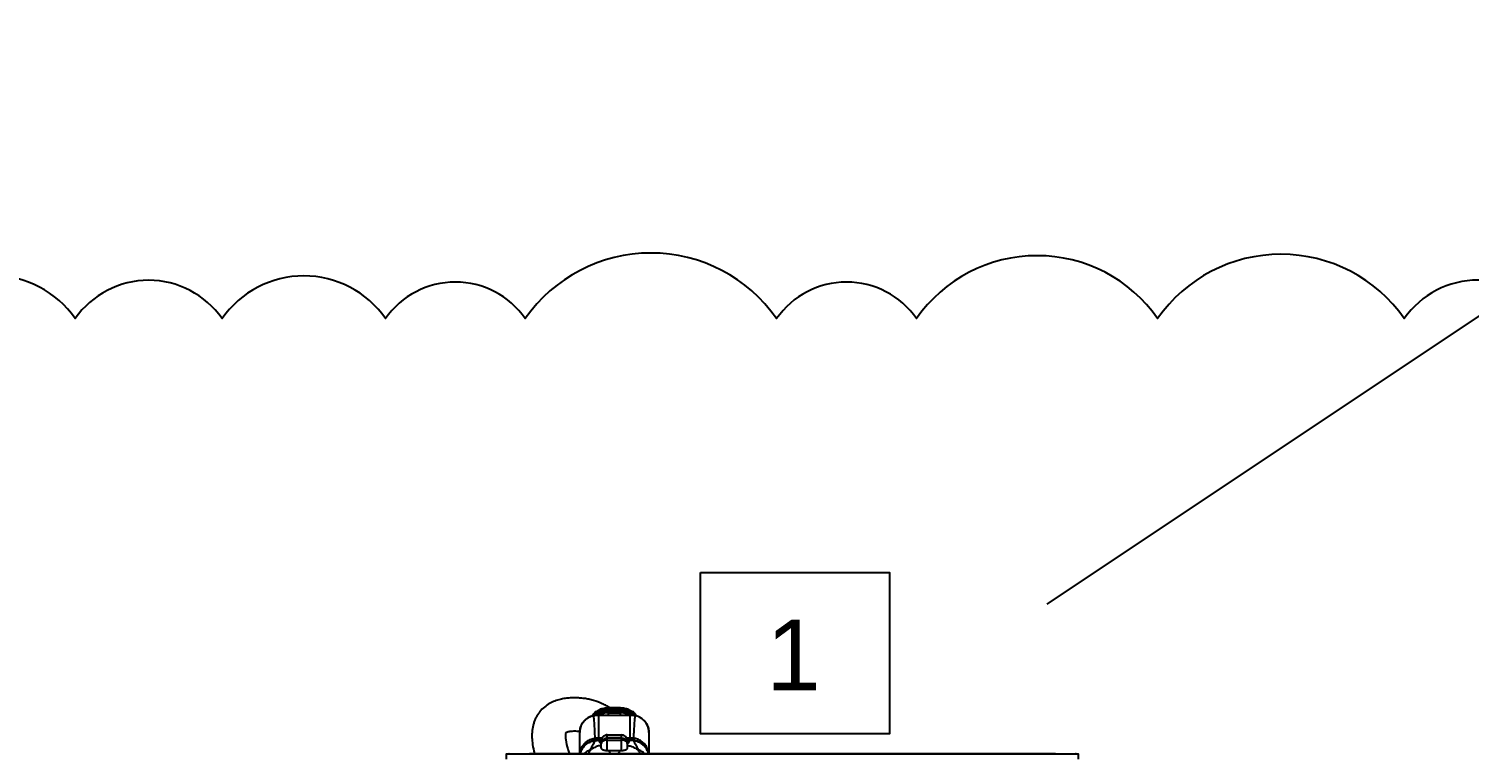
# Model space of a CAD drawing. Header units: inches. Extents: x 0.9 to 36.3, y 0.7 to 23.3.
# Drawn here: x 2.736 to 4.231, y 11.642 to 12.394 of the extents above; entities that cross this region are included whole.
import ezdxf

# ---------------------------------------------------------------- set-up
doc = ezdxf.new("R2010")
doc.units = ezdxf.units.IN
doc.linetypes.add('DASHDOT', pattern=[25.399999999999995, 12.7, -6.349999999999998, 0, -6.349999999999998])
doc.layers.add('Clouds', color=250, linetype='Continuous')
doc.layers.add('EV charger', color=7, linetype='Continuous', true_color=0x91d48c)
doc.styles.get("Standard").update_dxf_attribs({"font": 'arial.ttf'})

msp = doc.modelspace()

# ---------------------------------------------------------------- linework, layer by layer
at = {"layer": 'Clouds', "linetype": 'Continuous'}
msp.add_lwpolyline([(6.537468525411182, 12.09328089065047, 0.52056705), (6.273340998732917, 12.09328089065047, 0.52056705), (6.063532349787332, 12.09328089065047, 0.52056705), (5.828934532878042, 12.09328089065047, 0.52056705), (5.629823638787442, 12.09328089065047, 0.52056705), (5.447461302697269, 12.09328089065047, 0.52056705), (5.292166849945009, 12.09328089065047, 0.52056705), (5.149588442807746, 12.09328089065047, 0.52056705), (4.976243308984082, 12.09328089065047, 0.52056705), (4.738984278048487, 12.09328089065047, 0.52056705), (4.564247500192716, 12.09328089065047, 0.52056705), (4.31647382545899, 12.09328089065047, 0.52056705), (4.163547609042068, 12.09328089065047, 0.52056705), (3.907525798480628, 12.09328089065047, 0.52056705), (3.65716008500874, 12.09328089065047, 0.52056705), (3.511969293460333, 12.09328089065047, 0.52056705), (3.251031968305959, 12.09328089065047, 0.52056705), (3.106044633487393, 12.09328089065047, 0.52056705), (2.936300683781895, 12.09328089065047, 0.52056705), (2.783883109189571, 12.09328089065047, 0.52056705), (2.613398576987457, 12.09328089065047, 0.52056705)], format="xyb", dxfattribs=at)
at = {"layer": 'EV charger', "linetype": 'DASHDOT', "ltscale": 6}
msp.add_line((4.687264390738164, 12.39369214962835), (3.792385080786062, 11.79698717202371), dxfattribs=at)
at = {"layer": 'EV charger', "linetype": 'ByBlock', "ltscale": 0.001}
msp.add_lwpolyline([(3.433152705701332, 11.82980996098721), (3.629152705701337, 11.82980996098721), (3.629152705701337, 11.66254762409159), (3.433152705701332, 11.66254762409159)], close=True, dxfattribs=at)
at = {"layer": 'EV charger'}
for points in [[(3.32213356223483, 11.68154319678949), (3.321633686528127, 11.68143926995242), (3.320188505120835, 11.68105410737661), (3.318781422265843, 11.68055117300627), (3.317421574421335, 11.67993419243562), (3.316118239923363, 11.67920717223855), (3.314880522163239, 11.67837554587143), (3.313716954071972, 11.67744524967915), (3.312635729714467, 11.67642250113899), (3.311644192704028, 11.67531492572661), (3.31074908576453, 11.67413012299068), (3.309956544297638, 11.67287631335616), (3.309271829722466, 11.67156302165927), (3.308699742564319, 11.67019967716658), (3.308243647708503, 11.66879532379483), (3.30790613732261, 11.66735906522594), (3.307689617734353, 11.66590043609299), (3.30759496886213, 11.6644305263606), (3.30759034605148, 11.66402914588915)], [(3.32213351976801, 11.68154341655931), (3.322127048931425, 11.68152048021207)], [(3.327316413394026, 11.68204017817818), (3.326676208688371, 11.68203269045302), (3.325872441980061, 11.68200199191729), (3.325070073120985, 11.68194758348844), (3.324269821200728, 11.68186954028221), (3.323472239972338, 11.68176797585039), (3.322677946343544, 11.68164299649139), (3.322133522356285, 11.68154341706125)], [(3.327316417490811, 11.68201790227969), (3.327316413296194, 11.68204023247712), (3.35968791638259, 11.68204023247712)], [(3.330681953569756, 11.65815034959941), (3.327316475380459, 11.65815035478658), (3.327316475380816, 11.68201790227969), (3.359687905088378, 11.6820179023822), (3.359687905088199, 11.65815030489231), (3.35632243143414, 11.65815031007965)], [(3.337328598921339, 11.68204023247712), (3.337328599263218, 11.68433732975223), (3.349675781089801, 11.68433732975223), (3.349675781545879, 11.68204023247712)], [(3.338661982949771, 11.68977715193393), (3.338172401594746, 11.69008087883288), (3.33769843149208, 11.69036918667405)], [(3.359687917055555, 11.68204023247712), (3.359687916702888, 11.6820179023563)], [(3.364875761165547, 11.68154244538117), (3.364244055531282, 11.68165712048625), (3.363448718952752, 11.68177982554172), (3.362650151906604, 11.68187897461511), (3.361849082683096, 11.68195448956825), (3.361046149717328, 11.68200634212562), (3.360242065635029, 11.68203450194222), (3.359687917100877, 11.68204012303291)], [(3.379414034400273, 11.66402912413824), (3.379407163334122, 11.66451922503008), (3.37930514646265, 11.66598889249055), (3.379081270663557, 11.6674465341352), (3.378736517106783, 11.66888114409767), (3.378273360811855, 11.67028322680606), (3.377694428906607, 11.67164366016592), (3.377003204457783, 11.67295341357419), (3.376204523217097, 11.67420308909766), (3.375303678694539, 11.67538321532755), (3.374306888707461, 11.67648565222723), (3.373220911059958, 11.67750281483926), (3.372053141991939, 11.6784271458214), (3.370811834265441, 11.67925249028491), (3.369505513563325, 11.67997294251024), (3.368143277701288, 11.6805831841274), (3.366734395346574, 11.68107925311062), (3.365288025161649, 11.68145745195956), (3.364875722230989, 11.68154222804281), (3.364882200398625, 11.68151928920657)], [(3.30759022532529, 11.64233563968924), (3.30759022532529, 11.66402908461327)], [(3.379414155146065, 11.66402906341394), (3.379414155146065, 11.64233563968924)], [(3.323602052683787, 11.65549308424407), (3.323609768326115, 11.6555231433349), (3.323617002513206, 11.65555309139982), (3.323623755156214, 11.65558293097458), (3.323630026231226, 11.65561266451871), (3.323635815780501, 11.65564229441616), (3.323641123912303, 11.65567182297505)], [(3.323638661337974, 11.65567155683513), (3.323638544576027, 11.65578939667225)], [(3.327349325957863, 11.65573612059458), (3.327343002889659, 11.65575987774891), (3.327337019010195, 11.65578366244575), (3.327331374319832, 11.65580747468349), (3.327326068818387, 11.6558313144605), (3.327321102505863, 11.65585518177481), (3.327316475382256, 11.65587907662497), (3.327314335982703, 11.65815035426773)], [(3.330014094524494, 11.65598091164076), (3.327316475382256, 11.65598091164076)], [(3.327349254742155, 11.65573612058757), (3.330014094537263, 11.65573612049531)], [(3.330014094524494, 11.64826304076565), (3.330014094524494, 11.65536869854904)], [(3.336218618551639, 11.66157325029368), (3.350785761919718, 11.66157325029368), (3.350785761919718, 11.64498045581171), (3.336218618551639, 11.64498045581171), (3.336218618551639, 11.66157324982484)], [(3.336218618551639, 11.65828481954943), (3.350785761919718, 11.65828481954943)], [(3.336218618551639, 11.65611199545093), (3.350785761919718, 11.65611199545093)], [(3.359655054244452, 11.65573611947345), (3.359661378605712, 11.65575987598035), (3.359667363278815, 11.65578366036337), (3.35967300826358, 11.65580747262107), (3.359678313560365, 11.65583131275183), (3.359683279168812, 11.65585518075367), (3.359687905089096, 11.65587907662497), (3.359690792142069, 11.65589600635092), (3.359690792142069, 11.65591295318858), (3.359687905089096, 11.65592991713706), (3.359682130983335, 11.65594689819583), (3.359673469824776, 11.65596389636396), (3.359661921613247, 11.65598091164076), (3.356990285946861, 11.65598091164076)], [(3.35699028595963, 11.65573611956031), (3.359655125222229, 11.65573611946805)], [(3.356990285946861, 11.65536869854904), (3.356990285946861, 11.64826304740233)], [(3.359687905089096, 11.65598091164076), (3.359687773274613, 11.65815030489069)], [(3.231640916470926, 11.63648360456335), (3.231640916470926, 11.64187884284782), (3.82511712776301, 11.64187884284782), (3.82511712776301, 11.63648360456335)], [(3.255739647474909, 11.64187884284782), (3.255739647474909, 11.64233563968924), (3.801087381374745, 11.64233563968924), (3.801087381374745, 11.64187884284782)], [(3.321286314466186, 11.64187884284782), (3.321286314466186, 11.64233563968924)], [(3.735540714383467, 11.64187884284782), (3.735540714383467, 11.64233563968924)]]:
    msp.add_lwpolyline(points, dxfattribs=at)
for points in [[(3.325945558110733, 11.6865267270148, 0.05245841273680611), (3.322371646618547, 11.68377770656334, 0.01751044965540642), (3.321320803725811, 11.682705442693, 0.004197785681495174), (3.321081045811649, 11.68243852707618, 0.02221638588193436), (3.319886568676725, 11.6809584340616)], [(3.326551743262862, 11.68630540041645, 0.05417262686657114), (3.322626980571447, 11.68355963116617, 0.01810491273626536), (3.321458856376257, 11.68246059014098, 0.002464102526714121), (3.321306392626558, 11.68230483222933, 0.01898603187498531), (3.320189871814282, 11.68106195707251)], [(3.326340464456553, 11.68583938513856, 0.05441241140607558), (3.322338311645415, 11.68302740791824, 0.007275660912450172), (3.321852209696038, 11.68258729294735, 0.005695632703783167), (3.32148088579214, 11.68223314284319, 0.005198093595200983), (3.321149419186537, 11.68190292103679, 0.01182471705921198), (3.320423247517062, 11.68112848844489)], [(3.320920805179118, 11.68126223036292, -0.01152401070852233), (3.321696883490501, 11.68199639992991, -0.0009114575939181596), (3.321759670880957, 11.68205290507426, -0.008223428891200577), (3.322334692187693, 11.68255169021431, -0.01041834121683414), (3.323083177104862, 11.68315356424475), (3.323492657636389, 11.68315356424475)], [(3.322479655596989, 11.68237777278027, 0.002779124155320386), (3.322278077122198, 11.68221402376057, 0.005852572188769766), (3.32185855678942, 11.68186103634622, 0.008154180714062834), (3.321286391126101, 11.68135156609087)], [(3.322600034896543, 11.6819549625694, 0.002161405799395138), (3.322434791300951, 11.6818284106985, 0.004805766169564524), (3.32207127370546, 11.68154188506411)], [(3.327042834685679, 11.68265769165826, 0.01231525787618069), (3.325860764687185, 11.68212347588479, 0.002866659536405618), (3.325589319974195, 11.68199073670959)], [(3.337328598908025, 11.68433732975238, 0.09666003466216044), (3.327244958190476, 11.68236955681366, 0.007955399009307583), (3.326463497402739, 11.68203768185193)], [(3.360542221155892, 11.68203708824708, 0.007327832385006398), (3.359822743487344, 11.68234375225313)], [(3.361415695506792, 11.68199042164924, 0.002873384252044157), (3.361143615831732, 11.68212347586236, 0.01231569974839238), (3.359961503006383, 11.68265770973637)], [(3.366817728794078, 11.68105808554645, 0.01899762836554322), (3.365700795144493, 11.682301935325, 0.002509725105528713), (3.365545524041321, 11.68246059019546, 0.0181049128519241), (3.364377399833996, 11.68355963122382, 0.05416297188460514), (3.360453388671822, 11.68630498738212)], [(3.366578033935435, 11.68113195354259, 0.01177282716385043), (3.365854961230205, 11.68190292109232, 0.005151104182344617), (3.365526523186889, 11.68223018723501, 0.005732711875832374), (3.365152823984049, 11.68258668398136, 0.00728557123093504), (3.364666068759071, 11.68302740797705, 0.05441241175485143), (3.360663915907453, 11.68583938519807)], [(3.367119807641953, 11.68095573985062, 0.02220932258839962), (3.365925878562022, 11.68243565413177, 0.004257785331998801), (3.365682680855556, 11.68270643197417, 0.01751040273878984), (3.364631695782575, 11.68377871395452, 0.05246309383577712), (3.361057645012463, 11.68652747676697)], [(3.363511617699218, 11.68315356424475), (3.363921203366615, 11.68315356424469, -0.01041834121551549), (3.364669688283747, 11.68255169021437, -0.008223428897306106), (3.365244709590599, 11.68205290507391, -0.0009567628107673081), (3.365310612784283, 11.68199358507166, -0.01147651233945603), (3.366083430581245, 11.68126237372078)], [(3.364932842062682, 11.68154209785652, 0.004802243615910588), (3.364569589088664, 11.68182841076197, 0.002151039445350413), (3.364405141099384, 11.68195435872781)], [(3.365720733331697, 11.68134904099225, 0.00814632835150014), (3.365149199119104, 11.68185812754889, 0.005890138422517568), (3.364727020787098, 11.68221343429038, 0.002789051737921108), (3.364524724874426, 11.6823777727802)], [(3.371384241091596, 11.67887200389653, 0.09803217475295309), (3.364882322602133, 11.68151949444539)], [(3.311183070297364, 11.64931622180032, 0.008137662053234332), (3.311438096185737, 11.64848639005445)], [(3.327349414776521, 11.65573575796458, 0.02698802611007727), (3.323602080034984, 11.65549307951381)], [(3.329503535374456, 11.65271530629306, 0.008247513782343745), (3.329886492885253, 11.65237974375666, 0.002453809386076157), (3.330014094524448, 11.65227260047062)], [(3.334928669602064, 11.6611099902461, -0.04952215501367352), (3.336218618551639, 11.66123847813096), (3.350785761919718, 11.66123847813096)], [(3.336218618625873, 11.66157312159742, 0.04147251673581041), (3.335187446982369, 11.66148654933479)], [(3.356990285946861, 11.65536872626654, 0.414213562373095), (3.350785761919718, 11.66157325029368)], [(3.356990285946857, 11.65227260346088, 0.007464613778793647), (3.357358070384472, 11.65258756831835, 0.003236029700561013), (3.357500843174684, 11.65271530650083)], [(3.363363654651205, 11.65566998824945), (3.363368772922415, 11.65564129839079), (3.363374435042275, 11.65561229438054), (3.363380631365721, 11.65558297366602), (3.363387352103988, 11.6555533335944), (3.363394587321929, 11.65552337141374), (3.363402326937022, 11.65549308427292, 0.0269881741309711), (3.359654965694979, 11.65573576743833)], [(3.363366012742965, 11.65578965551655), (3.363365719133482, 11.65566979664542, 0.02700811902935312), (3.359687905089145, 11.65587907662501)], [(3.234338535613164, 11.64187884284782, 0.02132056632705507), (3.233879044458265, 11.64185924071406)], [(3.313329816787538, 11.64304961618603, 0.004165914374386767), (3.313108819681688, 11.64286549181137, 0.0115086050079261), (3.312522063153656, 11.64234469155574)], [(3.318760813820706, 11.64610871071387, 0.01620943413793486), (3.31707798946832, 11.64306118497696, 0.002847506485485764), (3.316767164545499, 11.64244542919043), (3.316713372023924, 11.64233707942872)], [(3.349268058042385, 11.64497967422123, 0.02471908727887056), (3.3481150602263, 11.64302804386379, 0.004130267055160165), (3.347927634267272, 11.64266530355379, 0.003571315463202754), (3.347767005912947, 11.64234232923165)], [(3.3702909469146, 11.64233710257501, 0.003384132082373926), (3.369920535034738, 11.64307251908696, 0.01617720795365394), (3.368243596596271, 11.64610867095004)], [(3.3744822325967, 11.64234469051336, 0.00734614630999472), (3.374111730253387, 11.64267912327602, 0.01698834876501556), (3.373200674796867, 11.64342416102824, 0.00235771144234521), (3.373068359587004, 11.64352411080565)], [(3.378835991758003, 11.64241890322426, 0.001787764298647996), (3.378803978335472, 11.64253785513098)], [(3.378875330689447, 11.64243088289248, 0.00178802364973152), (3.378844413204523, 11.64255014608088)], [(3.378926831145924, 11.64233720328213, 0.00268804551842582), (3.378882221342146, 11.64251718926452)], [(3.379282367829063, 11.64233739160308, 0.01036410400533022), (3.379177256929057, 11.64307013477846)], [(3.822878999775674, 11.64185924071406, 0.02132056632705507), (3.822419508620775, 11.64187884284782)]]:
    msp.add_lwpolyline(points, format="xyb", dxfattribs=at)
for points in [[(3.33732859920477, 11.68906835559038), (3.337328598908032, 11.68973973317212), (3.349675781563325, 11.68973973317212), (3.349675781167673, 11.68906835559038)], [(3.337328599231566, 11.68690163005954), (3.337328599209804, 11.68866552904148), (3.349675781161018, 11.68866552904148), (3.349675781131885, 11.68690163005954)], [(3.337328599258182, 11.68474014375019), (3.337328599236601, 11.68649880148851), (3.349675781125411, 11.68649880148851), (3.349675781096455, 11.68474014375019)]]:
    msp.add_lwpolyline(points, close=True, dxfattribs=at)
for points, start_tangent, end_tangent in [([(3.337698431492079, 11.69036918667405), (3.335526734119681, 11.6916203711365), (3.331063838724079, 11.6938570044157), (3.321808560861226, 11.69724622987759), (3.317066074189593, 11.69841297121961), (3.312276286553385, 11.69924137613707), (3.307457781848534, 11.69974348335048), (3.302626552545044, 11.69993190264726), (3.297689148176852, 11.69980449676672), (3.292558354637954, 11.69928877570341), (3.28725677375445, 11.69826845552007), (3.281819236587099, 11.69658581871671), (3.276328481529172, 11.69403618722405), (3.270975787227858, 11.69039582257844), (3.266111349624865, 11.68551971522556), (3.264004709656611, 11.68263104339736), (3.262187591446268, 11.67948417426168), (3.260711110046761, 11.67616500164841), (3.259585190279112, 11.67275972626873), (3.258783752956486, 11.66930455406151)], (-0.8565879588553147, 0.5160010356036956), (-0.1837725015611627, -0.9829688029993385)), ([(3.312203938134467, 11.6759480354907), (3.312883897939551, 11.67665701002278), (3.315620847762817, 11.67887249015293), (3.318741570552624, 11.6805145653128), (3.322127091593374, 11.68152048905487)], (0.6720940913797556, 0.7404657536526728), (0.9817922476932498, 0.1899578436638968)), ([(3.322127091782567, 11.68152048802456), (3.323733258327068, 11.68178181511479), (3.325462833266307, 11.68195493936873), (3.327316475379379, 11.68201785399122)], (0.9818065028268874, 0.1898841515420317), (0.9999999988336795, -4.829742323580888e-05)), ([(3.323608922201507, 11.6579462975087), (3.323262402481649, 11.66621380653671), (3.322794561436935, 11.67407398795664), (3.322127091782567, 11.68152048802456)], (-0.03557864474594063, 0.9993668795982996), (-0.1114900770119198, 0.9937655471628489)), ([(3.326964914401023, 11.68543675381795), (3.326438846810124, 11.68505747458386), (3.325839639053766, 11.68470319175922), (3.325140275192902, 11.68427279611332), (3.324342345694688, 11.68375113341581), (3.32345049384236, 11.68312293480584), (3.322479655597061, 11.68237777278014)], (0.2966415301385559, -0.9549889018187893), (-0.7796706979442329, -0.6261897498100337)), ([(3.337328598908031, 11.68649880148851), (3.331926430826103, 11.68590348718859), (3.326790063678386, 11.68414842186987), (3.322592320243027, 11.68164017563529)], (-0.9999999999999999, 1.323318013627027e-08), (-0.8032465493673724, -0.595646691361087)), ([(3.337328598908033, 11.68690163005954), (3.332022974631895, 11.68631861410657), (3.326977132058573, 11.68459973878017), (3.322600034896409, 11.68195496256951)], (-0.9999999999999999, 1.323046090496313e-08), (-0.7965395945333535, -0.6045863663205123)), ([(3.323083177104862, 11.68315356424475), (3.323964107217349, 11.68379475527244), (3.324770629761398, 11.68431965434717), (3.325492596352241, 11.68474166892183), (3.326116475051384, 11.68506962335177), (3.326619290880419, 11.68530550946149), (3.326957013791764, 11.68544006336897), (3.326964914401023, 11.68543675381795)], (0.79222297969397, 0.6102317186485867), (0.2966415301796205, -0.9549889018060332)), ([(3.325945558110816, 11.68652672701491), (3.328614184601392, 11.6879208983928), (3.332896114983889, 11.68928402687471), (3.337328598908031, 11.68973973317212)], (0.8520278363777666, 0.5234964813992755), (0.9999999999999997, -2.645563156734011e-08)), ([(3.337328598908031, 11.68866552904148), (3.332446262348632, 11.68813635845625), (3.327797550967885, 11.68657600492968), (3.32634046445657, 11.68583938513853)], (-0.9999999999999999, 1.323135582690351e-08), (-0.87561209626424, -0.4830149654780305)), ([(3.337328598908031, 11.68906835559038), (3.332542815003698, 11.68855142595755), (3.327984770292096, 11.68702713001947), (3.326551743262862, 11.68630540041645)], (-0.9999999999999999, 1.322167498874115e-08), (-0.8763582062474707, -0.4816599364102393)), ([(3.337328598908031, 11.68474014375019), (3.332271646856403, 11.68425211911456), (3.327406174582847, 11.68280804200554), (3.327042834685741, 11.68265769165828)], (-0.9999999999999999, 1.323020577462787e-08), (-0.921130111445589, -0.3892548237186494)), ([(3.349675781563325, 11.68973973317212), (3.354108938961931, 11.68928397700005), (3.35838941626738, 11.68792125795378), (3.36105764501236, 11.6865274767669)], (0.9999999999999997, 3.528823919298956e-08), (0.8520656202113054, -0.5234349805409672)), ([(3.360453388671847, 11.68630498738218), (3.359019610059667, 11.68702713007432), (3.354461565306701, 11.68855142599261), (3.349675781563325, 11.68906835559038)], (-0.876339690250395, 0.4816936238853913), (-0.9999999999999999, -1.764358035176424e-08)), ([(3.36066391590742, 11.68583938519806), (3.359206829381899, 11.68657600498561), (3.354558117959067, 11.68813635849222), (3.349675781563325, 11.68866552904148)], (-0.8756120988910062, 0.4830149607162158), (-0.9999999999999999, -1.764704573772854e-08)), ([(3.364405141099415, 11.68195435872779), (3.360027248285451, 11.68459973883988), (3.354981405665553, 11.68631861414523), (3.349675781563325, 11.68690163005954)], (-0.7965145269771365, 0.6046193912821427), (-0.9999999999999999, -1.763950023357649e-08)), ([(3.364413396443795, 11.68163918469584), (3.360214316663665, 11.68414842193065), (3.35507794946865, 11.68590348722798), (3.349675781563325, 11.68649880148851)], (-0.8032061004485791, 0.5957012340109654), (-0.9999999999999999, -1.763857493055652e-08)), ([(3.359961503006412, 11.68265770973629), (3.359598205933828, 11.6828080419872), (3.354732733647324, 11.68425211910827), (3.349675781563325, 11.68474014375019)], (-0.9211307986832429, 0.3892531974398813), (-0.9999999999999999, -1.764603473676677e-08)), ([(3.359822743487312, 11.68234375225305), (3.3597594223239, 11.68236955679619), (3.354815251840786, 11.68384028856938), (3.349675781563325, 11.68433732975223)], (-0.925571661678474, 0.3785724489417429), (-0.9999999999999999, -1.763793006943889e-08)), ([(3.359687905087659, 11.68201779265708), (3.361388718207272, 11.68196487095735), (3.363121236621987, 11.68180134071917), (3.364882322342699, 11.68151949304101)], (0.9999999999332009, -1.155845453405731e-05), (0.9817532215749541, -0.1901594381754388)), ([(3.364524724874475, 11.68237777278014), (3.363584628683073, 11.68310035803811), (3.362724371315567, 11.68370884251302), (3.361940492930456, 11.68422436146459), (3.361250889433856, 11.68465133888121), (3.360665167920124, 11.68499908567266), (3.360220093357887, 11.68526123992593), (3.359967968917685, 11.6854239110145), (3.359970594390081, 11.68542698937866)], (-0.7796706979422601, 0.62618974981249), (0.8895844319296811, 0.4567707723446705)), ([(3.359970594390081, 11.68542698937866), (3.360286066931039, 11.68534795360631), (3.360796470216939, 11.68511462170436), (3.361433667304752, 11.68478463915255), (3.362169112209021, 11.6843592622064), (3.363001538531537, 11.68382128666837), (3.363921203366675, 11.68315356424475)], (0.8895844319093286, 0.4567707723843081), (0.7922229796994609, -0.6102317186414581)), ([(3.364882322342699, 11.68151949304101), (3.3642125316338, 11.6740597911257), (3.363741983854869, 11.66619853763848), (3.363393605050277, 11.65794679693368)], (-0.1113262102002503, -0.9937839176211546), (-0.03589657796573414, -0.9993555101615992)), ([(3.371384241091635, 11.67887200389647), (3.374122507768297, 11.67665499091654), (3.376368712342642, 11.67395194619626), (3.37803832410111, 11.6708656172486), (3.379066730746898, 11.66751521573023), (3.379414155146065, 11.6640290634152)], (0.83512688898621, -0.5500573418219369), (9.401821752741884e-05, -0.9999999955802875)), ([(3.258783752956486, 11.66930455406151), (3.258275925505886, 11.6658154694904), (3.258029527748749, 11.65876459272507), (3.258664397532366, 11.65157841528098), (3.260520442534224, 11.64234356405122)], (-0.1837725015587926, -0.9829688029997815), (0.2480125126318306, -0.9687568289194388)), ([(3.293091503266528, 11.6636429831295), (3.293023674100978, 11.6634265952667), (3.292799455826904, 11.6621595990348), (3.292729756082425, 11.65982934067535), (3.293035899199281, 11.65646097688116), (3.295311743453914, 11.64691589000424), (3.296874959376507, 11.64236014411627)], (-0.3353483992837169, -0.9420941837724343), (0.3465728038593618, -0.9380230762753443)), ([(3.292989934863267, 11.66355151520237), (3.293038906041112, 11.66360747572186), (3.29309772506521, 11.66368807665391), (3.293132416669483, 11.66374704216862), (3.293108601418502, 11.66368934184898), (3.293091503266528, 11.6636429831295)], (-0.7878440993716672, -0.6158747235316994), (-0.3353483993084511, -0.9420941837636296)), ([(3.307622644635575, 11.66483788659369), (3.307531707611403, 11.66485055606432), (3.304996196334245, 11.66511430300543), (3.302369414880541, 11.66521629499262), (3.299787095669348, 11.6651513850603), (3.29746708276255, 11.66492100122194), (3.295539491290894, 11.66455442098213), (3.294122207150286, 11.66412235540891), (3.293285208904642, 11.66374247613854), (3.292989934863267, 11.66355151520237)], (-0.9902634363456175, 0.1392060581906145), (-0.7878440992860801, -0.6158747236411847)), ([(3.307590225325291, 11.66402908461453), (3.307937789572989, 11.66751593134421), (3.308966604619074, 11.67086694565482), (3.310636861987402, 11.67395373133439), (3.312203938134467, 11.6759480354907)], (9.399902444305905e-05, 0.9999999955820918), (0.6720940913867429, 0.7404657536463305)), ([(3.307722050498207, 11.64233739166231), (3.308120964530906, 11.64449048081111), (3.309681859552913, 11.64854609460076), (3.312180781284738, 11.65210794280582), (3.315470235228378, 11.6549657935469), (3.3193560671009, 11.65695096716756), (3.323608922452025, 11.6579462922559)], (0.1214666525450368, 0.9925955129454815), (0.9940834743120491, 0.1086188109844937)), ([(3.308077617587918, 11.64233720138395), (3.308122161225512, 11.64251691375095), (3.309686505565606, 11.6465216168156), (3.312190717933558, 11.65003761799169), (3.315486658507084, 11.65285692292206), (3.319379351412235, 11.65481275121853), (3.323638518803333, 11.65578940272337)], (0.235368727341949, 0.9719061488587423), (0.9944135766805502, 0.1055539601975956)), ([(3.323638661337974, 11.6556717636562), (3.319380964816701, 11.65469527236745), (3.315488011999362, 11.65274013347938), (3.312191579025456, 11.64992191294065), (3.30968688728195, 11.6464072633338), (3.308122244213989, 11.64240416602677), (3.308105173006907, 11.64233630354562)], (-0.9943953924449123, -0.1057251317536616), (-0.2419847736467033, -0.970280046854079)), ([(3.308146771862117, 11.64233665515348), (3.309680762936921, 11.64623004477165), (3.312178452560519, 11.64973894519369), (3.315466402592997, 11.65255472351595), (3.319350649327067, 11.65451126779903), (3.323602050651762, 11.65549315452964)], (0.2516446539800816, 0.9678196981479787), (0.9942145608821131, 0.1074123220584425)), ([(3.330014094530968, 11.65072508190565), (3.326153272897874, 11.64968632899341), (3.322382198172044, 11.64813941883512), (3.318760813820768, 11.64610871071385)], (-0.9805134116076981, -0.1964521561536878), (-0.8416944501793634, -0.5399541207706998)), ([(3.318760825337803, 11.64610872579479), (3.320494775406873, 11.6496386116943), (3.321980519187449, 11.65221993073226), (3.32305186021674, 11.65409945265636), (3.323602080035128, 11.65549307951389)], (0.4019080466634607, 0.9156800325589509), (0.2198953573726122, 0.9755234655332343)), ([(3.323638520444565, 11.6557893794913), (3.32364132948419, 11.65664343112373), (3.323631617561612, 11.65736250344529), (3.323608914970449, 11.65794628289354)], (0.01004387244552678, 0.9999495590410039), (-0.05716775026611295, 0.9983645868767138)), ([(3.32731647537866, 11.65815029462409), (3.325959858090077, 11.65812318145207), (3.324727984373113, 11.65805108750244), (3.323608922201507, 11.6579462975087)], (-0.9999999938687848, 0.0001107358602531529), (-0.9939615726415686, -0.109728720542526)), ([(3.327316475382256, 11.65598077295221), (3.325973592605383, 11.65595548071897), (3.324750572136523, 11.65588788123536), (3.323638544576027, 11.65578939667225)], (-0.9999999898672013, 0.0001423572898156341), (-0.9945875541473934, -0.1039018630011271)), ([(3.323638661337974, 11.65567155683513), (3.325475484012944, 11.65582416310758), (3.327316475382255, 11.65587907662497)], (0.9936338258501728, 0.1126579785294789), (0.9999934571911613, 0.003617398909347196)), ([(3.327349254742154, 11.65573612058757), (3.327648941479505, 11.65495207764679), (3.328197029589429, 11.65410549214886), (3.328988899405446, 11.65320693912859), (3.329503535374476, 11.65271530629319)], (0.2265464294721904, -0.9740003671936689), (0.74088796829817, -0.6716286313365517)), ([(3.330014094524495, 11.65536872626654), (3.330324016096849, 11.65730516121337), (3.331232282424469, 11.65906095735776), (3.332672598942704, 11.66046007808465), (3.334515765586668, 11.66133499898775), (3.33518744698237, 11.66148654933492)], (1.224646799147355e-16, 0.9999999999999999), (0.9861580809603013, 0.1658078386467178)), ([(3.334928669602085, 11.66110999024617), (3.334301315185233, 11.66095119202617), (3.332571690831005, 11.6601174552776), (3.331199053171659, 11.65881887984703), (3.330317765545145, 11.65718257934539), (3.330014094524495, 11.65536872626654)], (-0.9804199524511906, -0.1969180459876796), (-1.224646799147355e-16, -0.9999999999999999)), ([(3.330014094524493, 11.65252879418778), (3.330314317031128, 11.65429762731224), (3.331194405570428, 11.65590615856972), (3.332568859843912, 11.65718360724061), (3.334301720802483, 11.65800322186791), (3.336218618551639, 11.65828481954943)], (1.224646799147355e-16, 0.9999999999999999), (0.9999999999999999, -1.224646799147355e-16)), ([(3.330549151567543, 11.6539872531373), (3.330317765545145, 11.6536360642723), (3.330014094524493, 11.65252879418778)], (-0.6095302112175364, -0.7927628407115874), (-1.224646799147355e-16, -0.9999999999999999)), ([(3.33059229607202, 11.64660479309002), (3.330170141816436, 11.6473726140621), (3.330014094524495, 11.64826304076565)], (-0.6091545409560366, 0.7930515400859145), (1.224646799147355e-16, 0.9999999999999999)), ([(3.336218618551639, 11.65611199545094), (3.334301315185233, 11.6559366210983), (3.332571690831005, 11.65542766490397), (3.331199053171659, 11.65463494704623), (3.330549151567543, 11.6539872531373)], (-0.9999999999999999, 1.224646799147355e-16), (-0.609530211257047, -0.7927628406812091)), ([(3.356990285946861, 11.65536872626654), (3.356686501731772, 11.65718290889231), (3.355804896759321, 11.65881944039178), (3.354431684287874, 11.66011814615225), (3.352701399778045, 11.66095170373809), (3.350785761919718, 11.66123847813096)], (1.224646799147355e-16, 0.9999999999999999), (-0.9999999999999999, 1.224646799147355e-16)), ([(3.350785761919718, 11.65828481954943), (3.352702083432245, 11.65800339549495), (3.354432116891924, 11.65718590252515), (3.355805102215389, 11.65591238839633), (3.356686555752494, 11.65430767278949), (3.356990285946861, 11.65252879418779)], (0.9999999999999999, -1.224646799147355e-16), (-1.224646799147355e-16, -0.9999999999999999)), ([(3.356455127686083, 11.65398738580046), (3.355805102215389, 11.65463512594982), (3.354432116891924, 11.65542790519385), (3.352702083432245, 11.65593680528688), (3.350785761919717, 11.65611199545094)], (-0.6095712364078312, 0.792731296054488), (-0.9999999999999999, 1.224646799147355e-16)), ([(3.356990285946861, 11.64826304740233), (3.356833968777186, 11.64737186470091), (3.356412094498141, 11.64660480292194)], (-1.224646799147355e-16, -0.9999999999999999), (-0.6091474302224513, -0.793057001894179)), ([(3.356990285946861, 11.65252879418779), (3.356686555752494, 11.65363616944276), (3.356455127686083, 11.65398738580046)], (1.224646799147355e-16, 0.9999999999999999), (-0.6095712364133837, 0.7927312960502186)), ([(3.356990285945784, 11.65072497687439), (3.36085125817832, 11.64968620051876), (3.364622479303762, 11.64813922763453), (3.368243575255989, 11.64610869025996)], (0.9805147002130169, -0.1964457244792517), (0.8416979625853724, -0.5399486455021747)), ([(3.357500843174738, 11.65271530650091), (3.358015479030647, 11.65320693709405), (3.358807345747277, 11.65410548552116), (3.359355435340355, 11.65495207065294), (3.359655125222228, 11.65573611946805)], (0.7408894966044312, 0.6716269454252357), (0.2265463557824472, 0.9740003843334418)), ([(3.363366012742965, 11.65578965551655), (3.362210560086758, 11.65589099156614), (3.360979911518525, 11.65595711564234), (3.359662088768341, 11.65598057401736)], (-0.9946081053171638, 0.1037049508818251), (-0.9999999455724101, -0.000329932079513243)), ([(3.363393605050277, 11.65794679693368), (3.362231432821356, 11.65805454830915), (3.360997086239004, 11.65812478754958), (3.359687905087298, 11.65815016619566)], (-0.9939768016279806, 0.1095906831140775), (-0.9999999995682273, 2.938614682520705e-05)), ([(3.363393668282831, 11.65794680346588), (3.363371601299112, 11.65736285069307), (3.363362572051863, 11.65664368317811), (3.363366081593581, 11.65578966836153)], (-0.05673000451232405, -0.9983895565299308), (0.01108375811573784, -0.9999385732663941)), ([(3.378844413204482, 11.64255014608084), (3.377317477493936, 11.64640727488051), (3.374812775809706, 11.64992192296626), (3.371516339930462, 11.65274013439549), (3.367623395418197, 11.6546952620915), (3.363365719133561, 11.65567174733219)], (-0.2544017993397837, 0.9670986115658945), (-0.994395353904853, 0.1057254942407116)), ([(3.378882221342256, 11.64251718926455), (3.377317891796441, 11.64652186940339), (3.374813705428684, 11.65003785499336), (3.371517798992808, 11.65285715564691), (3.36762514395234, 11.65481299382189), (3.36336601281832, 11.65578967065414)], (-0.2457887674632921, 0.9693234144437427), (-0.9944127004696675, 0.1055622145685843)), ([(3.379177256929025, 11.64307013477836), (3.378883343432942, 11.64449108083067), (3.377322239754772, 11.64854693198221), (3.374822998094667, 11.65210891912202), (3.371533151942381, 11.65496677351119), (3.367646905200134, 11.65695179228418), (3.363393668073675, 11.65794679719787)], (-0.1624838687000642, 0.986711200104803), (-0.9940942798900344, 0.1085198723272115)), ([(3.363402300065036, 11.65549307942397), (3.363951762901639, 11.6541007045554), (3.365022115852923, 11.65222249469714), (3.36650768132735, 11.64964168353886), (3.368243575255989, 11.64610869025996)], (0.220131843577917, -0.975470128421669), (0.4015569662249355, -0.9158340476725167)), ([(3.378803978335426, 11.64253785513096), (3.377323596322515, 11.6462300196516), (3.374825899665686, 11.6497389032637), (3.371537947993414, 11.65255466537002), (3.367653705555934, 11.65451119748792), (3.363402313243804, 11.65549307919251)], (-0.2633323962764073, 0.9647051617314619), (-0.9942145495642025, 0.1074124268176154)), ([(3.313329816787519, 11.64304961618594), (3.315051685193393, 11.64429417352777), (3.318760814009603, 11.64610877034777)], (0.7735901030003622, 0.6336863203035787), (0.9406579215818053, 0.3393562649567538)), ([(3.336218618551639, 11.64498045581171), (3.335105807766737, 11.64502598965429), (3.333997210285633, 11.64516660089777), (3.332946605319481, 11.64540266576396), (3.332006372126432, 11.64572674407272), (3.331212411138897, 11.64612968166066), (3.33059229607202, 11.64660479309002)], (-0.9999999999999999, 1.224646799147355e-16), (-0.7165084687651077, 0.6975783928619642)), ([(3.337736343457256, 11.64497966405006), (3.339237363617463, 11.64234235791836)], (0.5514306984965124, -0.8342207050629039), (0.4389201730079569, -0.8985260606830858)), ([(3.356412094498141, 11.64660480292194), (3.355791980786189, 11.64612968874101), (3.354998019592375, 11.64572674877953), (3.354057784875713, 11.64540266849539), (3.3530071771927, 11.64516660211367), (3.351898576270689, 11.64502598994851), (3.350785761919717, 11.64498045581171)], (-0.7165049468964214, -0.6975820102847812), (-0.9999999999999999, 1.224646799147355e-16)), ([(3.373068359587125, 11.64352411080576), (3.37195272530642, 11.64429406682776), (3.368243607599184, 11.6461086639641)], (-0.8007619930608418, 0.598982662912065), (-0.9406571948835789, 0.3393582792768685))]:
    msp.add_spline(points, degree=3, dxfattribs=dict(at, start_tangent=start_tangent, end_tangent=end_tangent))

# ---------------------------------------------------------------- texts
at = {"layer": 'EV charger', "linetype": 'ByBlock', "ltscale": 0.001}
msp.add_text('1', height=0.07330473486775638, dxfattribs=at).set_placement((3.501007245465566, 11.70776052782499))

doc.saveas('drawing.dxf')
